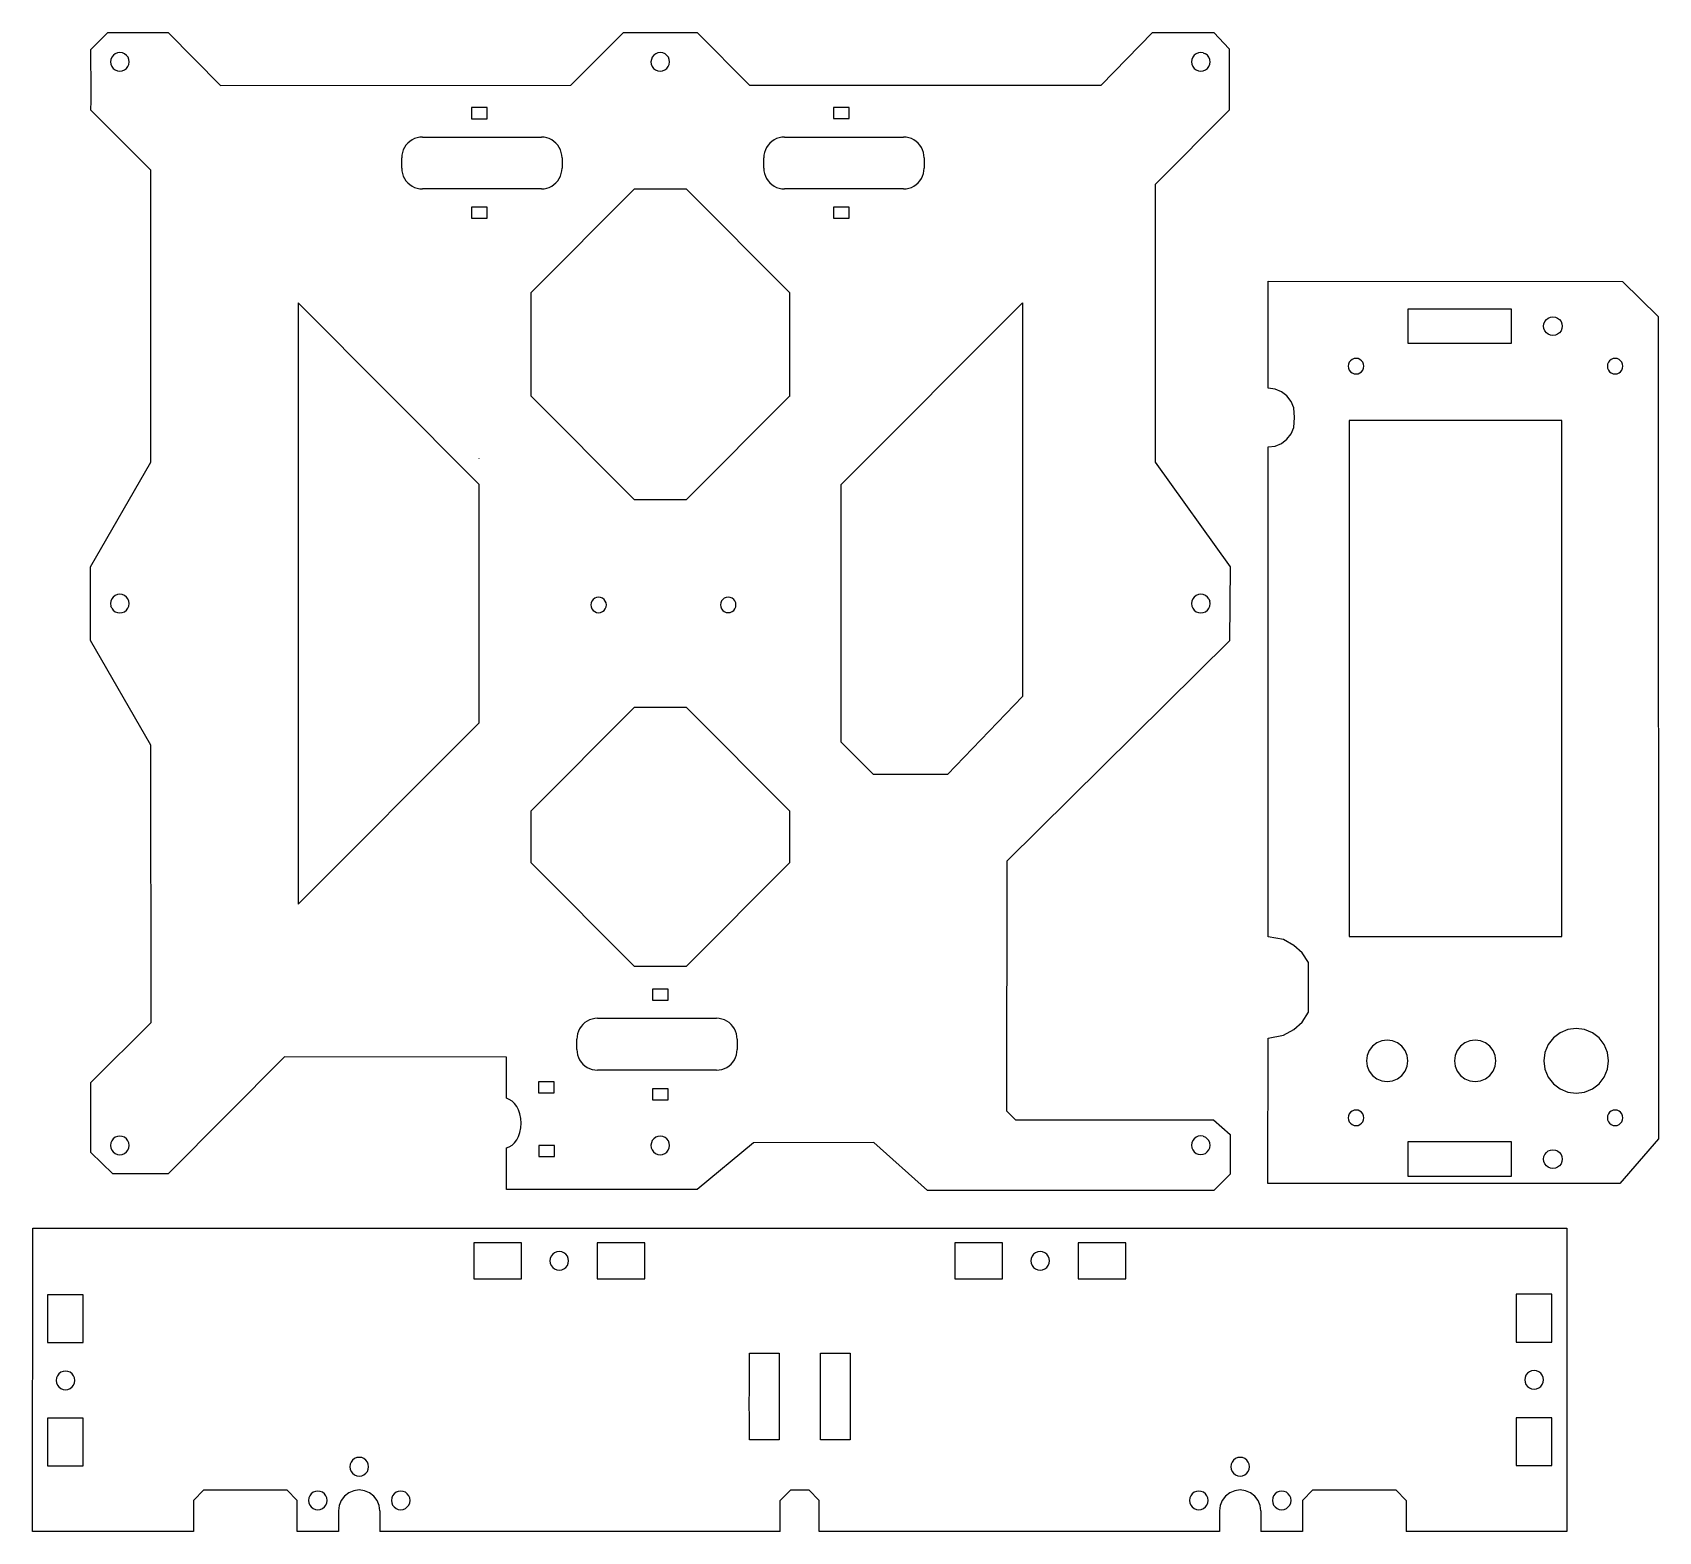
# Model space of a CAD drawing. Extents: x -256 to 58, y -214 to 75.
import ezdxf

# ---------------------------------------------------------------- set-up
doc = ezdxf.new("R2010")
doc.units = 0
doc.layers.add('Layer_1', color=7, linetype='CONTINUOUS')

msp = doc.modelspace()

# ---------------------------------------------------------------- linework, layer by layer
at = {"layer": 'Layer_1', "color": 4}
for points in [[(-229.449661, 75.383027), (-219.334961, 65.173441), (-151.739981, 65.217016), (-141.593048, 75.384128), (-127.378873, 75.384213), (-117.231968, 65.217101), (-49.412545, 65.230365), (-39.489453, 75.379076), (-27.685227, 75.379133), (-24.691216, 72.217058), (-24.691216, 60.394882), (-38.988963, 46.062876), (-39.0068, -7.50849), (-24.53896, -27.660878), (-24.610387, -41.974907), (-67.627836, -84.470433), (-67.636726, -132.63699), (-65.945266, -134.353776), (-27.741979, -134.353776), (-24.534247, -137.18819), (-24.534247, -144.82041), (-27.677336, -147.963491), (-82.897101, -147.963491), (-93.249341, -138.740158), (-116.499515, -138.806875), (-127.375715, -147.796669), (-164.172674, -147.770705), (-164.167622, -139.789376), (-163.604459, -139.575479), (-163.070055, -139.241244), (-162.586456, -138.786047), (-162.165112, -138.228235), (-161.817471, -137.552144), (-161.554981, -136.776174), (-161.389091, -135.91867), (-161.33125, -134.998033), (-161.389091, -134.077367), (-161.554981, -133.219863), (-161.817471, -132.443893), (-162.165112, -131.767802), (-162.586456, -131.209989), (-163.070055, -130.754793), (-163.604459, -130.420557), (-164.163725, -130.197461), (-164.141429, -122.270911), (-207.008815, -122.227731), (-229.453132, -144.781407), (-240.12847, -144.781435), (-244.374842, -140.652524), (-244.374842, -127.137043), (-232.700991, -115.588058), (-232.758011, -62.055921), (-244.403629, -41.903533), (-244.403629, -27.660991), (-232.758011, -7.508603), (-232.758011, 48.861561), (-244.375954, 60.382295)], [(-244.375954, 72.108205), (-241.098265, 75.385906), (-229.449661, 75.383084)]]:
    msp.add_lwpolyline(points, dxfattribs=at)
at = {"layer": 'Layer_1', "color": 7}
for points in [[(-240.481953, 70.212603), (-240.54836, 69.747416), (-240.492367, 69.280959), (-240.317757, 68.844785), (-240.036466, 68.468837), (-239.667629, 68.178656), (-239.236394, 67.993998), (-238.772167, 67.92745), (-238.306585, 67.983584), (-237.871313, 68.158562), (-237.496099, 68.440417), (-237.206482, 68.809959), (-237.022219, 69.242069), (-236.955784, 69.7072), (-237.011805, 70.173741), (-237.186416, 70.609887), (-237.467735, 70.985836), (-237.836543, 71.276045), (-238.267779, 71.460618), (-238.732006, 71.527223), (-239.197588, 71.471089), (-239.632831, 71.296139), (-240.008046, 71.014255), (-240.297691, 70.644714), (-240.481953, 70.212603)], [(-134.916844, 71.471089), (-135.352087, 71.296139), (-135.727302, 71.014255), (-136.016918, 70.644714), (-136.201237, 70.212603), (-136.267616, 69.747416), (-136.211623, 69.280931), (-136.037012, 68.844785), (-135.755693, 68.468837), (-135.386857, 68.178656), (-134.95565, 67.993998), (-134.491422, 67.92745), (-134.025812, 67.983584), (-133.590597, 68.158562), (-133.215383, 68.440417), (-132.925738, 68.809959), (-132.741447, 69.242069), (-132.67504, 69.7072), (-132.731061, 70.173741), (-132.905672, 70.609887), (-133.186963, 70.985836), (-133.555799, 71.276045), (-133.987007, 71.460618), (-134.451234, 71.527223), (-134.916844, 71.471089)], [(-31.725591, 70.627329), (-31.905056, 70.193158), (-31.96627, 69.72735), (-31.905056, 69.261514), (-31.725591, 68.827344), (-31.440123, 68.454556), (-31.068041, 68.168524), (-30.634802, 67.988692), (-30.169869, 67.927365), (-29.704936, 67.988692), (-29.271668, 68.168524), (-28.899615, 68.454556), (-28.614119, 68.827344), (-28.434654, 69.261514), (-28.373468, 69.72735), (-28.433751, 70.14662), (-28.433751, 70.193158)], [(-29.704936, 71.466009), (-30.169869, 71.527307), (-30.634802, 71.466009), (-31.068041, 71.286177), (-31.440123, 71.000116), (-31.725591, 70.627329)], [(-29.704936, 71.466009), (-29.271668, 71.286177)], [(-28.434654, 70.193158), (-28.614119, 70.627329), (-28.899615, 71.000116), (-29.271668, 71.286177)], [(-170.90979, 60.899044), (-170.90979, 58.7644)], [(-167.884292, 60.899044), (-170.90979, 60.899044)], [(-167.884292, 58.7644), (-167.884292, 60.899044)], [(-101.064814, 60.917191), (-101.064814, 58.782547)], [(-98.039315, 60.917191), (-101.064814, 60.917191)], [(-98.039315, 58.782547), (-98.039315, 60.917191)], [(-170.90979, 58.7644), (-167.884292, 58.7644)], [(-101.064814, 58.782547), (-98.039315, 58.782547)], [(-183.202159, 54.045503), (-183.546445, 53.652114), (-183.836567, 53.217096)], [(-182.80956, 54.39052), (-183.202159, 54.045503)], [(-182.375389, 54.681152), (-182.80956, 54.39052)], [(-181.90707, 54.912603), (-182.375389, 54.681152)], [(-181.412617, 55.080807), (-181.90707, 54.912603)], [(-180.90044, 55.182831), (-181.412591, 55.080807)], [(-180.379401, 55.217092), (-180.90044, 55.182831)], [(-180.379401, 55.217092), (-157.425365, 55.217092)], [(-156.904326, 55.182831), (-157.425365, 55.217092)], [(-156.392149, 55.080807), (-156.904326, 55.182831)], [(-155.897696, 54.912603), (-156.392149, 55.080807)], [(-155.429376, 54.681152), (-155.897696, 54.912603)], [(-154.602578, 54.045503), (-154.995177, 54.39052), (-155.429376, 54.681152)], [(-153.968199, 53.217096), (-154.258295, 53.652114), (-154.602578, 54.045503)], [(-110.512271, 55.217092), (-111.033338, 55.182831), (-111.545487, 55.080807), (-112.039968, 54.912603), (-112.508288, 54.681152), (-112.942458, 54.39052), (-113.335058, 54.045503), (-113.679369, 53.652114), (-113.969465, 53.217096), (-114.200407, 52.747845), (-114.368245, 52.252376), (-114.470155, 51.739211), (-114.504276, 51.217072)], [(-110.512271, 55.217092), (-87.558291, 55.217092)], [(-83.566258, 51.217072), (-83.600407, 51.739211), (-83.702261, 52.252376), (-83.870155, 52.747845), (-84.101069, 53.217096), (-84.391193, 53.652114), (-84.735476, 54.045503), (-85.128075, 54.39052), (-85.562246, 54.681152), (-86.030594, 54.912603), (-86.525075, 55.080807), (-87.037196, 55.182831), (-87.558291, 55.217092)], [(-184.337229, 51.739211), (-184.371406, 51.217072)], [(-184.371406, 49.217161), (-184.371406, 51.217072)], [(-184.235375, 52.252376), (-184.337229, 51.739211)], [(-183.836567, 53.217096), (-184.067509, 52.747845), (-184.235375, 52.252376)], [(-153.737228, 52.747845), (-153.968199, 53.217096)], [(-153.569391, 52.252376), (-153.737228, 52.747845)], [(-153.467508, 51.739211), (-153.569391, 52.252376)], [(-153.433359, 51.217072), (-153.467508, 51.739211)], [(-153.433359, 51.217072), (-153.433359, 49.217161)], [(-114.504276, 49.217161), (-114.504276, 51.217072)], [(-83.566258, 51.217072), (-83.566258, 49.217161)], [(-184.371406, 49.217161), (-184.337229, 48.694965)], [(-184.337229, 48.694965), (-184.235375, 48.181857)], [(-184.235375, 48.181857), (-184.067509, 47.686387)], [(-184.067509, 47.686387), (-183.836567, 47.217108)], [(-183.836567, 47.217108), (-183.546445, 46.782091)], [(-154.602578, 46.388701), (-154.258295, 46.782091), (-153.968199, 47.217108)], [(-153.968199, 47.217108), (-153.737228, 47.686387)], [(-153.737228, 47.686387), (-153.569391, 48.181857)], [(-153.569391, 48.181857), (-153.467508, 48.694965)], [(-153.467508, 48.694965), (-153.433359, 49.217161)], [(-114.504276, 49.217161), (-114.470155, 48.694965), (-114.368245, 48.181857), (-114.200407, 47.686387), (-113.969465, 47.217108), (-113.679369, 46.782091), (-113.335058, 46.388701), (-112.942458, 46.043741), (-112.508288, 45.753052), (-112.039968, 45.52163), (-111.545487, 45.353454), (-111.033338, 45.251374), (-110.512271, 45.217141)], [(-84.735476, 46.388701), (-84.391193, 46.782091), (-84.101069, 47.217108), (-83.870155, 47.686387), (-83.702261, 48.181857), (-83.600407, 48.694965), (-83.566258, 49.217161)], [(-183.546445, 46.782091), (-183.202159, 46.388701)], [(-183.202159, 46.388701), (-182.80956, 46.043741)], [(-182.80956, 46.043741), (-182.375389, 45.753052)], [(-182.375389, 45.753052), (-181.90707, 45.521602)], [(-181.90707, 45.521602), (-181.412617, 45.353454)], [(-181.412617, 45.353454), (-180.90044, 45.251374)], [(-180.90044, 45.251374), (-180.379401, 45.217141)], [(-157.425365, 45.217141), (-180.379401, 45.217141)], [(-157.425365, 45.217141), (-156.904326, 45.251374), (-156.392149, 45.353454), (-155.897696, 45.521602)], [(-155.897696, 45.521602), (-155.429376, 45.753052)], [(-155.429376, 45.753052), (-154.995177, 46.043741)], [(-154.995177, 46.043741), (-154.602578, 46.388701)], [(-87.558291, 45.217141), (-110.512271, 45.217141)], [(-87.558291, 45.217141), (-87.037196, 45.251374), (-86.525075, 45.353454)], [(-86.525075, 45.353454), (-86.030594, 45.521602)], [(-86.030594, 45.521602), (-85.562246, 45.753052)], [(-85.562246, 45.753052), (-85.128075, 46.043741)], [(-85.128075, 46.043741), (-84.735476, 46.388701)], [(-170.903934, 41.67861), (-170.903934, 39.543966)], [(-167.878435, 41.67861), (-170.903934, 41.67861)], [(-167.878435, 39.543966), (-167.878435, 41.67861)], [(-101.058957, 41.696757), (-101.058957, 39.562113)], [(-98.033459, 41.696757), (-101.058957, 41.696757)], [(-98.033459, 39.562113), (-98.033459, 41.696757)], [(-170.903934, 39.543966), (-167.878435, 39.543966)], [(-101.058957, 39.562113), (-98.033459, 39.562113)], [(29.779609, 22.04454), (9.779621, 22.04454), (9.779621, 15.444548), (29.779609, 15.444548), (29.779609, 22.04454)], [(35.979636, 18.744544), (36.040963, 19.210408)], [(36.040963, 19.210408), (36.220767, 19.64455)], [(36.220767, 19.64455), (36.506827, 20.017338)], [(36.506827, 20.017338), (36.879615, 20.303398)], [(36.879615, 20.303398), (37.313757, 20.483202)], [(37.313757, 20.483202), (37.779621, 20.544529)], [(37.779621, 20.544529), (38.245486, 20.483202)], [(38.245486, 20.483202), (38.679628, 20.303398)], [(38.679628, 20.303398), (39.052415, 20.017338)], [(39.052415, 20.017338), (39.338476, 19.64455)], [(39.338476, 19.64455), (39.51828, 19.210408)], [(39.51828, 19.210408), (39.579635, 18.744544)], [(36.040963, 18.27868), (35.979636, 18.744544)], [(36.220767, 17.844537), (36.040963, 18.27868)], [(36.506827, 17.47175), (36.220767, 17.844537)], [(36.879615, 17.185689), (36.506827, 17.47175)], [(37.313757, 17.005886), (36.879615, 17.185689)], [(37.779621, 16.94453), (37.313757, 17.005886)], [(38.245486, 17.005886), (37.779621, 16.94453)], [(38.679628, 17.185689), (38.245486, 17.005886)], [(39.052415, 17.47175), (38.679628, 17.185689)], [(39.338476, 17.844537), (39.052415, 17.47175)], [(39.51828, 18.27868), (39.338476, 17.844537)], [(39.579635, 18.744544), (39.51828, 18.27868)], [(-0.220387, 12.522729), (-0.608612, 12.471619), (-0.970393, 12.321787), (-1.281063, 12.083394), (-1.519428, 11.772752), (-1.669288, 11.410971), (-1.720398, 11.022746)], [(-1.720398, 11.022746), (-1.669288, 10.634521)], [(-1.669288, 10.634521), (-1.519428, 10.272741)], [(-1.519428, 10.272741), (-1.281063, 9.96207), (-0.970393, 9.723706)], [(-0.970393, 9.723706), (-0.608612, 9.573846)], [(-0.608612, 9.573846), (-0.220387, 9.522735), (0.167838, 9.573846), (0.529618, 9.723706)], [(0.84026, 12.083394), (0.529618, 12.321787), (0.167838, 12.471619), (-0.220387, 12.522729)], [(0.529618, 9.723706), (0.84026, 9.96207)], [(1.078653, 11.772752), (0.84026, 12.083394)], [(0.84026, 9.96207), (1.078653, 10.272741)], [(1.228485, 11.410971), (1.078653, 11.772752)], [(1.078653, 10.272741), (1.228485, 10.634521)], [(1.279596, 11.022746), (1.228485, 11.410971)], [(1.228485, 10.634521), (1.279596, 11.022746)], [(48.330725, 11.410971), (48.279614, 11.022746)], [(48.279614, 11.022746), (48.330725, 10.634521)], [(48.480585, 11.772752), (48.330725, 11.410971)], [(48.330725, 10.634521), (48.480585, 10.272741)], [(48.71895, 12.083394), (48.480585, 11.772752)], [(48.480585, 10.272741), (48.71895, 9.96207)], [(49.02962, 12.321787), (48.71895, 12.083394)], [(48.71895, 9.96207), (49.02962, 9.723706)], [(49.391401, 12.471619), (49.02962, 12.321787)], [(49.02962, 9.723706), (49.391401, 9.573846)], [(50.529631, 12.321787), (50.16785, 12.471619), (49.779626, 12.522729), (49.391401, 12.471619)], [(49.391401, 9.573846), (49.779626, 9.522735)], [(49.779626, 9.522735), (50.16785, 9.573846)], [(50.16785, 9.573846), (50.529631, 9.723706)], [(50.840273, 12.083394), (50.529631, 12.321787)], [(50.529631, 9.723706), (50.840273, 9.96207)], [(51.078666, 11.772752), (50.840273, 12.083394)], [(50.840273, 9.96207), (51.078666, 10.272741), (51.228498, 10.634521), (51.279608, 11.022746)], [(51.228498, 11.410971), (51.078666, 11.772752)], [(51.279608, 11.022746), (51.228498, 11.410971)], [(39.479615, 0.522756), (-1.520388, 0.522756)], [(-1.520388, 0.522756), (-1.520388, -98.977251), (39.479615, -98.977251)], [(39.479615, -98.977251), (39.479615, 0.522756)], [(-169.40138, -6.852775), (-169.40138, -6.782445)], [(-237.502562, -33.509426), (-237.874615, -33.223393), (-238.307855, -33.043533), (-238.772816, -32.982235), (-239.237749, -33.043533), (-239.671016, -33.223393), (-240.043041, -33.509426), (-240.296308, -33.848572), (-240.328537, -33.882213), (-240.508003, -34.316327), (-240.569217, -34.782191), (-240.508003, -35.248084)], [(-240.328537, -35.682198), (-240.043041, -36.055014), (-239.671016, -36.341046), (-239.237749, -36.52085), (-238.772816, -36.582177), (-238.307855, -36.52085), (-237.874615, -36.341046), (-237.502562, -36.055014), (-237.217094, -35.682198), (-237.037601, -35.248084), (-236.976387, -34.78222), (-237.037601, -34.316327), (-237.217094, -33.882213), (-237.502562, -33.509426)], [(-147.680708, -34.285113), (-147.830568, -34.646894), (-147.881679, -35.035119)], [(-147.442343, -33.974471), (-147.680708, -34.285113)], [(-147.131673, -33.736078), (-147.442343, -33.974471)], [(-146.769892, -33.586218), (-147.131673, -33.736078)], [(-146.381668, -33.535108), (-146.769892, -33.586218)], [(-145.993443, -33.586218), (-146.381668, -33.535108)], [(-145.631662, -33.736078), (-145.993443, -33.586218)], [(-145.32102, -33.974471), (-145.631662, -33.736078)], [(-144.932795, -34.646894), (-145.082627, -34.285113), (-145.32102, -33.974471)], [(-122.671699, -34.273655), (-122.821559, -34.635436), (-122.872669, -35.023661)], [(-122.433334, -33.963013), (-122.671699, -34.273655)], [(-122.122664, -33.72462), (-122.433334, -33.963013)], [(-121.760883, -33.57476), (-122.122664, -33.72462)], [(-121.372658, -33.52365), (-121.760883, -33.57476)], [(-120.984433, -33.57476), (-121.372658, -33.52365)], [(-120.622653, -33.72462), (-120.984433, -33.57476)], [(-120.312011, -33.963013), (-120.622653, -33.72462)], [(-119.923786, -34.635436), (-120.073618, -34.273655), (-120.312011, -33.963013)], [(-28.614119, -33.882213), (-28.899615, -33.509426), (-29.271668, -33.223365), (-29.704936, -33.043533), (-30.169869, -32.982206), (-30.634802, -33.043533), (-31.068041, -33.223365), (-31.440123, -33.509426), (-31.725591, -33.882213), (-31.905056, -34.316327), (-31.96627, -34.782191), (-31.905056, -35.248084), (-31.725591, -35.682198), (-31.440123, -36.054985), (-31.068041, -36.341018), (-30.634802, -36.52085)], [(-30.634802, -36.52085), (-30.169869, -36.582177), (-29.704936, -36.52085), (-29.271668, -36.341018), (-28.899615, -36.054985), (-28.646349, -35.715811), (-28.614119, -35.682198), (-28.434654, -35.248084), (-28.373468, -34.782191), (-28.434654, -34.316327)], [(-28.614119, -33.882213), (-28.434654, -34.316327)], [(-240.328537, -35.682198), (-240.508003, -35.248084)], [(-147.881679, -35.035119), (-147.830568, -35.423344)], [(-147.830568, -35.423344), (-147.680708, -35.785125)], [(-147.680708, -35.785125), (-147.442343, -36.095767), (-147.131673, -36.33416)], [(-147.131673, -36.33416), (-146.769892, -36.48402)], [(-146.769892, -36.48402), (-146.381668, -36.53513), (-145.993443, -36.48402), (-145.631662, -36.33416)], [(-145.631662, -36.33416), (-145.32102, -36.095767)], [(-145.32102, -36.095767), (-145.082627, -35.785125), (-144.932795, -35.423344)], [(-144.932795, -35.423344), (-144.881685, -35.035119), (-144.932795, -34.646894)], [(-122.872669, -35.023661), (-122.821559, -35.411886)], [(-122.821559, -35.411886), (-122.671699, -35.773666)], [(-122.671699, -35.773666), (-122.433334, -36.084308), (-122.122664, -36.322701)], [(-122.122664, -36.322701), (-121.760883, -36.472561)], [(-121.760883, -36.472561), (-121.372658, -36.523672), (-120.984433, -36.472561), (-120.622653, -36.322701)], [(-120.622653, -36.322701), (-120.312011, -36.084308)], [(-120.312011, -36.084308), (-120.073618, -35.773666), (-119.923786, -35.411886)], [(-119.923786, -35.411886), (-119.872675, -35.023661), (-119.923786, -34.635436)], [(-135.977949, -109.173401), (-135.977949, -111.308045)], [(-132.95245, -109.173401), (-135.977949, -109.173401)], [(-132.95245, -111.308045), (-132.95245, -109.173401)], [(-135.977949, -111.308045), (-132.95245, -111.308045)], [(-146.584193, -114.78158), (-147.10526, -114.815785), (-147.617409, -114.917865), (-148.111862, -115.086069), (-148.580181, -115.317463), (-149.01438, -115.608181), (-149.406951, -115.953169), (-149.751263, -116.346559), (-150.041359, -116.781548), (-150.272329, -117.250827), (-150.440167, -117.746268), (-150.542049, -118.259461), (-150.576226, -118.781544)], [(-146.584193, -114.78158), (-123.630186, -114.78158)], [(-120.463116, -116.34653), (-120.807399, -115.953141), (-121.199998, -115.608152), (-121.634169, -115.317463), (-122.102517, -115.086069), (-122.59697, -114.917865), (-123.109091, -114.815785), (-123.630186, -114.78158)], [(-150.576198, -120.781568), (-150.576198, -118.781544)], [(-120.172992, -116.781604), (-120.463116, -116.34653)], [(-119.942049, -117.250827), (-120.172992, -116.781604)], [(-119.638152, -118.781544), (-119.672329, -118.259461), (-119.774183, -117.746268), (-119.942049, -117.250827)], [(-119.638152, -118.781544), (-119.638152, -120.781568)], [(5.779629, -118.977239), (4.744353, -119.113524), (3.779633, -119.513151)], [(7.779625, -119.513151), (6.814905, -119.113524), (5.779629, -118.977239)], [(22.779623, -118.977239), (21.744347, -119.113524), (20.779627, -119.513151)], [(23.814899, -119.113524), (22.779623, -118.977239)], [(24.779619, -119.513151), (23.814899, -119.113524)], [(39.154636, -117.564576), (37.860196, -118.557829), (36.866971, -119.852241)], [(40.662013, -116.940216), (39.154636, -117.564576)], [(46.699029, -118.557829), (45.404617, -117.564576), (43.89724, -116.940216), (42.279626, -116.727251), (40.662013, -116.940216)], [(47.692282, -119.852241), (46.699029, -118.557829)], [(-150.576198, -120.781568), (-150.542049, -121.303623), (-150.440167, -121.816815), (-150.272329, -122.312285), (-150.041359, -122.781507), (-149.751263, -123.216581), (-149.406951, -123.609971), (-149.01438, -123.954931), (-148.580181, -124.245648), (-148.111862, -124.477042), (-147.617409, -124.64519), (-147.10526, -124.74727), (-146.584193, -124.781503)], [(-123.630186, -124.781503), (-123.109091, -124.74727), (-122.59697, -124.64519), (-122.102517, -124.477042), (-121.634169, -124.24562), (-121.199998, -123.954903), (-120.807399, -123.609943), (-120.463116, -123.216553), (-120.172992, -122.781507), (-119.942049, -122.312285), (-119.774183, -121.816787), (-119.672329, -121.303623), (-119.638152, -120.78154)], [(1.915894, -121.941956), (1.779609, -122.977231)], [(2.31552, -120.977235), (1.915894, -121.941956)], [(2.951198, -120.1488), (2.31552, -120.977235)], [(3.779633, -119.513151), (2.951198, -120.1488)], [(8.60806, -120.1488), (7.779625, -119.513151)], [(9.243737, -120.977235), (8.60806, -120.1488)], [(9.643336, -121.941956), (9.243737, -120.977235)], [(9.779621, -122.977231), (9.643336, -121.941956)], [(18.915916, -121.941956), (18.779631, -122.977231)], [(19.315515, -120.977235), (18.915916, -121.941956)], [(19.951192, -120.1488), (19.315515, -120.977235)], [(20.779627, -119.513151), (19.951192, -120.1488)], [(25.608054, -120.1488), (24.779619, -119.513151)], [(26.64333, -124.012507), (26.779615, -122.977231), (26.64333, -121.941956), (26.243732, -120.977235), (25.608054, -120.1488)], [(36.242583, -121.359618), (36.029618, -122.977231)], [(36.866971, -119.852241), (36.242583, -121.359618)], [(48.31667, -121.359618), (47.692282, -119.852241)], [(48.31667, -124.594873), (48.529635, -122.977231), (48.31667, -121.359618)], [(-123.630186, -124.781503), (-146.584193, -124.781503)], [(1.779609, -122.977231), (1.915894, -124.012507)], [(1.915894, -124.012507), (2.31552, -124.977227), (2.951198, -125.805662)], [(8.60806, -125.805662), (9.243737, -124.977227)], [(9.243737, -124.977227), (9.643336, -124.012507)], [(9.643336, -124.012507), (9.779621, -122.977231)], [(18.779631, -122.977231), (18.915916, -124.012507)], [(18.915916, -124.012507), (19.315515, -124.977227), (19.951192, -125.805662)], [(25.608054, -125.805662), (26.243732, -124.977227)], [(26.243732, -124.977227), (26.64333, -124.012507)], [(36.029618, -122.977231), (36.242583, -124.594873)], [(36.242583, -124.594873), (36.866971, -126.10225)], [(47.692282, -126.10225), (48.31667, -124.594873)], [(-154.972625, -127.025678), (-157.998123, -127.025678), (-157.998123, -129.160322), (-154.972625, -129.160322), (-154.972625, -127.025678)], [(-135.972093, -128.393835), (-135.972093, -130.528479)], [(-132.946594, -128.393835), (-135.972093, -128.393835)], [(-132.946594, -130.528479), (-132.946594, -128.393835)], [(2.951198, -125.805662), (3.779633, -126.44134)], [(3.779633, -126.44134), (4.744353, -126.840938)], [(4.744353, -126.840938), (5.779629, -126.977252)], [(5.779629, -126.977252), (6.814905, -126.840938)], [(6.814905, -126.840938), (7.779625, -126.44134)], [(7.779625, -126.44134), (8.60806, -125.805662)], [(19.951192, -125.805662), (20.779627, -126.44134)], [(20.779627, -126.44134), (21.744347, -126.840938), (22.779623, -126.977252)], [(22.779623, -126.977252), (23.814899, -126.840938)], [(23.814899, -126.840938), (24.779619, -126.44134)], [(24.779619, -126.44134), (25.608054, -125.805662)], [(36.866971, -126.10225), (37.860196, -127.396662), (39.154636, -128.389887), (40.662013, -129.014275), (42.279626, -129.22724)], [(43.89724, -129.014275), (45.404617, -128.389887)], [(45.404617, -128.389887), (46.699029, -127.396662)], [(46.699029, -127.396662), (47.692282, -126.10225)], [(-135.972093, -130.528479), (-132.946594, -130.528479)], [(42.279626, -129.22724), (43.89724, -129.014275)], [(-1.519428, -133.227232), (-1.669288, -133.589013), (-1.720398, -133.977238)], [(-1.720398, -133.977238), (-1.669288, -134.365462)], [(-1.669288, -134.365462), (-1.519428, -134.727243)], [(-1.281063, -132.91659), (-1.519428, -133.227232)], [(-1.519428, -134.727243), (-1.281063, -135.037885), (-0.970393, -135.276278)], [(-0.970393, -132.678197), (-1.281063, -132.91659)], [(-0.608612, -132.528337), (-0.970393, -132.678197)], [(-0.220387, -132.477226), (-0.608612, -132.528337)], [(0.167838, -132.528337), (-0.220387, -132.477226)], [(0.529618, -132.678197), (0.167838, -132.528337)], [(0.84026, -132.91659), (0.529618, -132.678197)], [(1.228485, -133.589013), (1.078653, -133.227232), (0.84026, -132.91659)], [(0.84026, -135.037885), (1.078653, -134.727243), (1.228485, -134.365462)], [(1.228485, -134.365462), (1.279596, -133.977238), (1.228485, -133.589013)], [(48.330725, -133.589013), (48.279614, -133.977238)], [(48.279614, -133.977238), (48.330725, -134.365462)], [(48.480585, -133.227232), (48.330725, -133.589013)], [(48.330725, -134.365462), (48.480585, -134.727243), (48.71895, -135.037885)], [(48.71895, -132.91659), (48.480585, -133.227232)], [(49.391401, -132.528337), (49.02962, -132.678197), (48.71895, -132.91659)], [(49.779626, -132.477226), (49.391401, -132.528337)], [(50.16785, -132.528337), (49.779626, -132.477226)], [(50.529631, -132.678197), (50.16785, -132.528337)], [(50.840273, -132.91659), (50.529631, -132.678197)], [(51.078666, -133.227232), (50.840273, -132.91659)], [(50.840273, -135.037885), (51.078666, -134.727243)], [(51.228498, -134.365462), (51.279608, -133.977238), (51.228498, -133.589013), (51.078666, -133.227232)], [(51.078666, -134.727243), (51.228498, -134.365462)], [(-237.037601, -139.757654), (-236.976387, -139.291761), (-237.037601, -138.825897), (-237.217094, -138.391783), (-237.502562, -138.019024), (-237.874615, -137.732935), (-238.307855, -137.553103), (-238.772816, -137.491776), (-239.237749, -137.553103), (-239.671016, -137.732935), (-240.043041, -138.019024), (-240.328537, -138.391783), (-240.508003, -138.825897), (-240.569217, -139.291761), (-240.508003, -139.757654), (-240.328537, -140.19174), (-240.043041, -140.564555), (-239.671016, -140.850588), (-239.237749, -141.030448), (-238.772816, -141.091747), (-238.307855, -141.030448), (-237.874615, -140.850588), (-237.502562, -140.564555), (-237.217094, -140.19174), (-237.037601, -139.757654)], [(-133.555799, -137.743095), (-133.987007, -137.558437), (-134.451234, -137.491889), (-134.916844, -137.548023), (-135.352087, -137.722973), (-135.727302, -138.004828), (-136.016918, -138.374398), (-136.201237, -138.80648), (-136.267616, -139.271639), (-136.211623, -139.738152), (-136.037012, -140.17427), (-135.755693, -140.550219), (-135.386857, -140.840428), (-134.95565, -141.025086), (-134.491422, -141.091634), (-134.025812, -141.035528), (-133.590597, -140.860578), (-133.215383, -140.578695), (-132.925738, -140.209125), (-132.741447, -139.777071), (-132.67504, -139.311884), (-132.731061, -138.845371), (-132.905672, -138.409253), (-133.186963, -138.033304), (-133.555799, -137.743095)], [(-29.720884, -137.536142), (-30.185817, -137.474843), (-30.65075, -137.536142), (-31.083989, -137.715974), (-31.456071, -138.002034), (-31.741539, -138.374821)], [(-29.720884, -137.536142), (-29.287617, -137.715974)], [(-28.450605, -138.808992), (-28.63007, -138.374821), (-28.915566, -138.002034), (-29.287617, -137.715974)], [(-0.970393, -135.276278), (-0.608612, -135.426138)], [(-0.608612, -135.426138), (-0.220387, -135.477249), (0.167838, -135.426138), (0.529618, -135.276278)], [(0.529618, -135.276278), (0.84026, -135.037885)], [(48.71895, -135.037885), (49.02962, -135.276278)], [(49.02962, -135.276278), (49.391401, -135.426138)], [(49.391401, -135.426138), (49.779626, -135.477249)], [(49.779626, -135.477249), (50.16785, -135.426138)], [(50.16785, -135.426138), (50.529631, -135.276278)], [(50.529631, -135.276278), (50.840273, -135.037885)], [(-154.860935, -139.29639), (-157.886434, -139.29639), (-157.886434, -141.431034), (-154.860935, -141.431034), (-154.860935, -139.29639)], [(-31.741539, -138.374821), (-31.921004, -138.808992), (-31.982218, -139.2748), (-31.921004, -139.740636), (-31.741539, -140.174807), (-31.456071, -140.547594), (-31.083989, -140.833626), (-30.65075, -141.013458), (-30.185817, -141.074785), (-29.720884, -141.013458), (-29.287617, -140.833626), (-28.915566, -140.547594), (-28.63007, -140.174807), (-28.450605, -139.740636), (-28.389419, -139.2748), (-28.449702, -138.855531), (-28.449702, -138.808992)], [(9.779621, -145.232514), (29.779609, -145.232514), (29.779609, -138.632493), (9.779621, -138.632493), (9.779621, -145.232514)], [(36.040963, -141.466625), (36.220767, -141.032511)], [(36.220767, -141.032511), (36.506827, -140.659724)], [(36.506827, -140.659724), (36.879615, -140.373663)], [(36.879615, -140.373663), (37.313757, -140.193831)], [(37.313757, -140.193831), (37.779621, -140.132504)], [(37.779621, -140.132504), (38.245486, -140.193831)], [(38.245486, -140.193831), (38.679628, -140.373663)], [(38.679628, -140.373663), (39.052415, -140.659724)], [(39.052415, -140.659724), (39.338476, -141.032511)], [(39.338476, -141.032511), (39.51828, -141.466625)], [(35.979636, -141.932489), (36.040963, -141.466625)], [(36.040963, -142.398382), (35.979636, -141.932489)], [(36.220767, -142.832496), (36.040963, -142.398382)], [(36.506827, -143.205283), (36.220767, -142.832496)], [(36.879615, -143.491344), (36.506827, -143.205283)], [(37.313757, -143.671176), (36.879615, -143.491344)], [(37.779621, -143.732503), (37.313757, -143.671176)], [(38.245486, -143.671176), (37.779621, -143.732503)], [(38.679628, -143.491344), (38.245486, -143.671176)], [(39.052415, -143.205283), (38.679628, -143.491344)], [(39.338476, -142.832496), (39.052415, -143.205283)], [(39.51828, -142.398382), (39.338476, -142.832496)], [(39.51828, -141.466625), (39.579635, -141.932489)], [(39.579635, -141.932489), (39.51828, -142.398382)], [(-224.561598, -207.771293), (-224.561598, -213.771281), (-255.611715, -213.771535), (-255.561592, -155.271299), (40.438183, -155.271299)], [(-170.461545, -158.12132), (-170.461545, -165.021315)], [(-161.261552, -165.021315), (-161.261552, -158.12132), (-170.461545, -158.12132)], [(-154.862417, -160.010968), (-155.235571, -160.29731)], [(-154.42788, -159.830966), (-154.862417, -160.010968)], [(-153.961564, -159.769583), (-154.42788, -159.830966)], [(-153.495248, -159.830966), (-153.961564, -159.769611)], [(-153.060682, -160.010968), (-153.495248, -159.830966)], [(-152.687556, -160.29731), (-153.060682, -160.010968)], [(-146.661576, -158.12132), (-146.661576, -165.021315)], [(-137.461554, -158.12132), (-146.661576, -158.12132)], [(-146.661576, -165.021315), (-137.461554, -165.021315), (-137.461498, -158.12132)], [(-77.661601, -158.12132), (-77.661601, -165.021315)], [(-68.461608, -158.12132), (-77.661601, -158.12132)], [(-68.461608, -165.021315), (-68.461608, -158.12132)], [(-62.062445, -160.010968), (-62.435599, -160.29731)], [(-61.627907, -159.830966), (-62.062445, -160.010968)], [(-61.161591, -159.769583), (-61.627907, -159.830966)], [(-60.695276, -159.830966), (-61.161591, -159.769611)], [(-60.260738, -160.010968), (-60.695276, -159.830966)], [(-59.887584, -160.29731), (-60.260738, -160.010968)], [(-44.66161, -158.12132), (-53.861603, -158.12132)], [(-53.861603, -158.12132), (-53.861603, -165.021315)], [(-44.661554, -165.021315), (-44.661554, -158.12132)], [(-155.701887, -161.105002), (-155.76327, -161.571318)], [(-155.76327, -161.571318), (-155.701887, -162.037634)], [(-155.521886, -160.670436), (-155.701887, -161.105002)], [(-155.701887, -162.037662), (-155.521886, -162.472171)], [(-155.235571, -160.29731), (-155.521886, -160.670436)], [(-155.521886, -162.472171), (-155.235571, -162.845325)], [(-155.235571, -162.845325), (-154.862417, -163.13164)], [(-154.862417, -163.13164), (-154.42788, -163.311641)], [(-153.495248, -163.311641), (-153.060682, -163.13164)], [(-153.060682, -163.13164), (-152.687556, -162.845325)], [(-152.401214, -160.670436), (-152.687556, -160.29731)], [(-152.687556, -162.845325), (-152.401214, -162.472171)], [(-152.221212, -161.105002), (-152.401214, -160.670436)], [(-152.401214, -162.472171), (-152.221212, -162.037634)], [(-152.159829, -161.571318), (-152.221212, -161.105002)], [(-152.221212, -162.037662), (-152.159829, -161.571318)], [(-62.901915, -161.105002), (-62.963326, -161.571318)], [(-62.963326, -161.571318), (-62.901915, -162.037634), (-62.721942, -162.472171)], [(-62.721942, -160.670436), (-62.901915, -161.105002)], [(-62.435599, -160.29731), (-62.721942, -160.670436)], [(-62.721942, -162.472171), (-62.435599, -162.845325)], [(-62.435599, -162.845325), (-62.062445, -163.13164)], [(-62.062445, -163.13164), (-61.627907, -163.311641)], [(-60.695276, -163.311641), (-60.260738, -163.13164)], [(-60.260738, -163.13164), (-59.887584, -162.845325)], [(-59.601269, -160.670436), (-59.887584, -160.29731)], [(-59.887584, -162.845325), (-59.601269, -162.472171)], [(-59.421268, -161.105002), (-59.601269, -160.670436)], [(-59.601269, -162.472171), (-59.421268, -162.037634)], [(-59.359856, -161.571318), (-59.421268, -161.105002)], [(-59.421268, -162.037662), (-59.359856, -161.571318)], [(-170.461545, -165.021315), (-161.261552, -165.021315)], [(-154.42788, -163.311641), (-153.961564, -163.373024)], [(-153.961564, -163.373024), (-153.495248, -163.311641)], [(-77.661601, -165.021315), (-68.461608, -165.021315)], [(-61.627907, -163.311641), (-61.161591, -163.373024)], [(-61.161591, -163.373024), (-60.695276, -163.311641)], [(-53.861603, -165.021315), (-44.66161, -165.021315)], [(-245.811576, -168.1213), (-252.711599, -168.1213)], [(-252.711599, -168.1213), (-252.711599, -177.321293)], [(-245.811576, -177.321293), (-245.811576, -168.1213)], [(37.58819, -168.021309), (30.688336, -168.021309)], [(30.688336, -168.021309), (30.688336, -177.221302)], [(37.58819, -177.221302), (37.58819, -168.021309)], [(-252.711599, -177.321293), (-245.811576, -177.321293)], [(30.688336, -177.221302), (37.58819, -177.221302)], [(-117.288451, -196.078206), (-117.288451, -193.988265), (-117.288451, -191.89618), (-117.291838, -189.189218), (-117.289016, -186.233956), (-117.285629, -183.527247), (-117.285629, -181.43519), (-117.289016, -179.344544), (-111.562614, -179.344686), (-111.562614, -181.435529), (-111.562614, -183.527614), (-111.559227, -186.234294), (-111.556405, -189.18648), (-111.559792, -191.893386), (-111.559792, -193.985471), (-111.559792, -196.076766), (-117.288451, -196.078206)], [(-103.572084, -196.10465), (-103.569262, -187.738172), (-103.572084, -179.370989), (-97.845682, -179.37113), (-97.845682, -181.461973), (-97.845682, -183.554058), (-97.842296, -186.260739), (-97.839474, -189.212924), (-97.84286, -191.91983), (-97.84286, -194.011916), (-97.84286, -196.10321), (-103.572084, -196.10465)], [(-251.001925, -184.154994), (-251.063308, -184.62131)], [(-251.063308, -184.62131), (-251.001925, -185.087626)], [(-250.821924, -183.720428), (-251.001925, -184.154994)], [(-251.001925, -185.087626), (-250.821924, -185.522163)], [(-250.535609, -183.347302), (-250.821924, -183.720428)], [(-250.162455, -183.06096), (-250.535609, -183.347302)], [(-249.727918, -182.880958), (-250.162455, -183.06096)], [(-249.261574, -182.819575), (-249.727918, -182.880958)], [(-248.795258, -182.880958), (-249.261574, -182.819575)], [(-248.36072, -183.06096), (-248.795258, -182.880958)], [(-247.987566, -183.347302), (-248.36072, -183.06096)], [(-247.701252, -183.720428), (-247.987566, -183.347302)], [(-247.52125, -184.154994), (-247.701252, -183.720428)], [(-247.701252, -185.522163), (-247.52125, -185.087626)], [(-247.459867, -184.62131), (-247.52125, -184.154994)], [(-247.52125, -185.087626), (-247.459867, -184.62131)], [(32.397869, -184.054974), (32.336486, -184.52129)], [(32.336486, -184.52129), (32.397869, -184.987634)], [(32.577871, -183.620437), (32.397869, -184.054974)], [(32.397926, -184.987634), (32.577927, -185.4222)], [(32.864157, -183.247283), (32.577871, -183.620437)], [(33.237311, -182.960968), (32.864157, -183.247283)], [(33.671849, -182.780995), (33.237311, -182.960968)], [(34.138221, -182.719584), (33.671905, -182.780967)], [(34.604508, -182.780995), (34.138164, -182.719584)], [(35.4122, -183.247283), (35.039046, -182.960968), (34.604508, -182.780995)], [(35.698515, -183.620437), (35.4122, -183.247283)], [(35.878516, -184.054974), (35.698515, -183.620437)], [(35.698515, -185.422172), (35.878516, -184.987634)], [(35.878516, -184.987634), (35.939899, -184.52129)], [(35.939956, -184.52129), (35.878572, -184.054974)], [(-250.821924, -185.522163), (-250.535609, -185.895317)], [(-250.535609, -185.895317), (-250.162455, -186.181632)], [(-250.162455, -186.181632), (-249.727918, -186.361633)], [(-249.727918, -186.361633), (-249.261574, -186.423016)], [(-249.261574, -186.423045), (-248.795258, -186.361633)], [(-248.795258, -186.361633), (-248.36072, -186.181632)], [(-248.36072, -186.181632), (-247.987566, -185.895317)], [(-247.987566, -185.895317), (-247.701252, -185.522163)], [(32.577871, -185.422172), (32.864157, -185.795326)], [(32.864157, -185.795326), (33.237311, -186.08164)], [(33.237311, -186.08164), (33.671849, -186.261642)], [(33.671905, -186.261642), (34.138221, -186.323025)], [(34.138164, -186.323025), (34.604508, -186.261642)], [(34.604565, -186.261642), (35.039102, -186.08164)], [(35.039046, -186.08164), (35.4122, -185.795326)], [(35.4122, -185.795326), (35.698515, -185.4222)], [(-252.711599, -201.121291), (-245.811576, -201.121291), (-245.811576, -191.921298)], [(-252.711599, -191.921298), (-252.711599, -201.121291)], [(-245.811576, -191.921298), (-252.711599, -191.921298)], [(37.58819, -191.821307), (30.688336, -191.821307), (30.688336, -201.0213)], [(37.58819, -201.0213), (37.58819, -191.821307)], [(-194.120431, -200.371285), (-194.300235, -200.805428)], [(-193.834371, -199.998498), (-194.120431, -200.371285)], [(-193.461584, -199.712466), (-193.834371, -199.998498)], [(-193.027441, -199.532634), (-193.461584, -199.712466)], [(-192.561577, -199.471307), (-193.027441, -199.532634)], [(-192.095713, -199.532634), (-192.561577, -199.471307)], [(-191.66157, -199.712466), (-192.095713, -199.532634)], [(-191.288783, -199.998498), (-191.66157, -199.712466)], [(-191.002722, -200.371285), (-191.288783, -199.998498)], [(-190.822919, -200.805428), (-191.002722, -200.371285)], [(-24.120461, -200.371285), (-24.300265, -200.805428)], [(-23.8344, -199.998498), (-24.120461, -200.371285)], [(-23.461613, -199.712466), (-23.8344, -199.998498)], [(-23.027471, -199.532634), (-23.461613, -199.712466)], [(-22.561606, -199.471307), (-23.027471, -199.532634)], [(-22.095742, -199.532634), (-22.561606, -199.471307)], [(-21.6616, -199.712466), (-22.095742, -199.532634)], [(-21.288812, -199.998498), (-21.6616, -199.712466)], [(-21.002752, -200.371285), (-21.288812, -199.998498)], [(-20.822948, -200.805428), (-21.002752, -200.371285)], [(-194.300235, -200.805428), (-194.36159, -201.271292), (-194.300235, -201.737184)], [(-194.300235, -201.737184), (-194.120431, -202.171299)], [(-194.120431, -202.171299), (-193.834371, -202.544086)], [(-193.834371, -202.544086), (-193.461584, -202.830146)], [(-193.461584, -202.830146), (-193.027441, -203.00995)], [(-193.027441, -203.00995), (-192.561577, -203.071305)], [(-192.561577, -203.071305), (-192.095713, -203.00995)], [(-192.095713, -203.00995), (-191.66157, -202.830146)], [(-191.66157, -202.830146), (-191.288783, -202.544086)], [(-191.288783, -202.544086), (-191.002722, -202.171299)], [(-191.002722, -202.171299), (-190.822919, -201.737184)], [(-190.761592, -201.271292), (-190.822919, -200.805428)], [(-190.822919, -201.737184), (-190.761592, -201.271292)], [(-24.300265, -200.805428), (-24.361592, -201.271292)], [(-24.361592, -201.271292), (-24.300265, -201.737184)], [(-24.300265, -201.737184), (-24.120461, -202.171299)], [(-24.120461, -202.171299), (-23.8344, -202.544086)], [(-23.8344, -202.544086), (-23.461613, -202.830146)], [(-23.461613, -202.830146), (-23.027471, -203.00995)], [(-23.027471, -203.00995), (-22.561606, -203.071305)], [(-22.561606, -203.071305), (-22.095742, -203.00995)], [(-22.095742, -203.00995), (-21.6616, -202.830146)], [(-21.6616, -202.830146), (-21.288812, -202.544086)], [(-21.288812, -202.544086), (-21.002752, -202.171299)], [(-21.002752, -202.171299), (-20.822948, -201.737184)], [(-20.761593, -201.271292), (-20.822948, -200.805428)], [(-20.822948, -201.737184), (-20.761593, -201.271292)], [(30.688336, -201.0213), (37.58819, -201.0213)], [(-202.119315, -206.871286), (-202.299118, -207.305429)], [(-201.833254, -206.498499), (-202.119315, -206.871286)], [(-201.460467, -206.212439), (-201.833254, -206.498499)], [(-201.026324, -206.032635), (-201.460467, -206.212439)], [(-200.56046, -205.971308), (-201.026324, -206.032635)], [(-200.094596, -206.032635), (-200.56046, -205.971308)], [(-199.660454, -206.212439), (-200.094596, -206.032635)], [(-199.287666, -206.498499), (-199.660454, -206.212439)], [(-199.001606, -206.871286), (-199.287666, -206.498499)], [(-198.821802, -207.305429), (-199.001606, -206.871286)], [(-186.120363, -206.871286), (-186.300195, -207.305429)], [(-185.834359, -206.498499), (-186.120419, -206.871286)], [(-185.461571, -206.212439), (-185.834359, -206.498499)], [(-185.027457, -206.032635), (-185.461571, -206.212439)], [(-184.561536, -205.971308), (-185.027401, -206.032635)], [(-184.095644, -206.032635), (-184.561536, -205.971308)], [(-183.661586, -206.212439), (-184.0957, -206.032635)], [(-183.288799, -206.498499), (-183.661586, -206.212439)], [(-183.002738, -206.871286), (-183.288799, -206.498499)], [(-182.822906, -207.305429), (-183.002738, -206.871286)], [(-32.119344, -206.871286), (-32.299148, -207.305429)], [(-31.833284, -206.498499), (-32.119344, -206.871286)], [(-31.026354, -206.032635), (-31.460496, -206.212439), (-31.833284, -206.498499)], [(-30.56049, -205.971308), (-31.026354, -206.032635)], [(-30.094597, -206.032635), (-30.56049, -205.971308)], [(-29.660483, -206.212439), (-30.094597, -206.032635)], [(-29.287696, -206.498499), (-29.660483, -206.212439)], [(-29.001635, -206.871286), (-29.287696, -206.498499)], [(-28.760476, -207.771293), (-28.821832, -207.305429), (-29.001635, -206.871286)], [(-16.120449, -206.871286), (-16.300281, -207.305429)], [(-15.834388, -206.498499), (-16.120449, -206.871286)], [(-15.461601, -206.212439), (-15.834388, -206.498499)], [(-15.027487, -206.032635), (-15.461601, -206.212439)], [(-14.561594, -205.971308), (-15.027487, -206.032635)], [(-14.09573, -206.032635), (-14.561594, -205.971308)], [(-13.661616, -206.212439), (-14.09573, -206.032635)], [(-13.288828, -206.498499), (-13.661616, -206.212439)], [(-13.002768, -206.871286), (-13.288828, -206.498499)], [(-12.822936, -207.305429), (-13.002768, -206.871286)], [(-202.299118, -207.305429), (-202.360445, -207.771293)], [(-202.360445, -207.771293), (-202.299118, -208.237157)], [(-202.299118, -208.237157), (-202.119315, -208.6713)], [(-202.119315, -208.6713), (-201.833254, -209.044087)], [(-201.833254, -209.044087), (-201.460467, -209.330148)], [(-201.460467, -209.330148), (-201.026324, -209.509951)], [(-201.026324, -209.509951), (-200.56046, -209.571306)], [(-200.56046, -209.571306), (-200.094596, -209.509951)], [(-200.094596, -209.509951), (-199.660454, -209.330148)], [(-199.660454, -209.330148), (-199.287666, -209.044087)], [(-199.287666, -209.044087), (-199.001606, -208.6713)], [(-199.001606, -208.6713), (-198.821802, -208.237157)], [(-198.760447, -207.771293), (-198.821802, -207.305429)], [(-198.821802, -208.237157), (-198.760447, -207.771293)], [(-186.300251, -207.305429), (-186.361578, -207.771293)], [(-186.361578, -207.771293), (-186.300251, -208.237157)], [(-186.300195, -208.237157), (-186.120363, -208.6713)], [(-186.120419, -208.6713), (-185.834359, -209.044087)], [(-185.834302, -209.044087), (-185.461515, -209.330148)], [(-185.461515, -209.330148), (-185.027401, -209.509951)], [(-185.027457, -209.509951), (-184.561593, -209.571306)], [(-184.561536, -209.571306), (-184.095644, -209.509951)], [(-184.0957, -209.509951), (-183.661586, -209.330148)], [(-183.661586, -209.330148), (-183.288799, -209.044087)], [(-183.288799, -209.044087), (-183.002738, -208.6713)], [(-183.002738, -208.6713), (-182.822906, -208.237157)], [(-182.822906, -208.237157), (-182.76158, -207.771293), (-182.822906, -207.305429)], [(-32.299148, -207.305429), (-32.360475, -207.771293)], [(-32.360475, -207.771293), (-32.299148, -208.237157)], [(-32.299148, -208.237157), (-32.119344, -208.6713)], [(-32.119344, -208.6713), (-31.833284, -209.044087)], [(-31.833284, -209.044087), (-31.460496, -209.330148)], [(-31.460496, -209.330148), (-31.026354, -209.509951)], [(-31.026354, -209.509951), (-30.56049, -209.571306)], [(-30.56049, -209.571306), (-30.094597, -209.509951)], [(-30.094597, -209.509951), (-29.660483, -209.330148)], [(-29.660483, -209.330148), (-29.287696, -209.044087)], [(-29.287696, -209.044087), (-29.001635, -208.6713)], [(-29.001635, -208.6713), (-28.821832, -208.237157)], [(-28.821832, -208.237157), (-28.760476, -207.771293)], [(-16.300281, -207.305429), (-16.361608, -207.771293)], [(-16.361608, -207.771293), (-16.300281, -208.237157)], [(-16.300281, -208.237157), (-16.120449, -208.6713)], [(-16.120449, -208.6713), (-15.834388, -209.044087)], [(-15.834388, -209.044087), (-15.461601, -209.330148)], [(-15.461601, -209.330148), (-15.027487, -209.509951)], [(-15.027487, -209.509951), (-14.561594, -209.571306)], [(-14.561594, -209.571306), (-14.09573, -209.509951)], [(-14.09573, -209.509951), (-13.661616, -209.330148)], [(-13.661616, -209.330148), (-13.288828, -209.044087)], [(-13.288828, -209.044087), (-13.002768, -208.6713)], [(-13.002768, -208.6713), (-12.822936, -208.237157)], [(-12.761609, -207.771293), (-12.822936, -207.305429)], [(-12.822936, -208.237157), (-12.761609, -207.771293)]]:
    msp.add_lwpolyline(points, dxfattribs=at)
at = {"layer": 'Layer_1', "color": 6}
for points in [[(-159.421353, 25.21735), (-139.461356, 45.217141)], [(-139.461356, 45.217141), (-129.48133, 45.217141)], [(-129.48133, 45.217141), (-109.521304, 25.21735)], [(-159.421353, 5.217446), (-159.421353, 25.21735)], [(-109.521304, 25.21735), (-109.521304, 5.217446)], [(-204.331403, 23.217354), (-204.331403, -92.781737), (-169.40138, -57.782004), (-169.40138, -11.782379), (-204.331403, 23.217354)], [(-64.611253, 23.217354), (-64.611253, -52.701129), (-79.048621, -67.750375), (-93.335889, -67.747553), (-99.541305, -61.537169), (-99.541305, -11.781899)], [(-64.611253, 23.217354), (-99.541305, -11.782379)], [(-139.461356, -14.782344), (-159.421353, 5.217446)], [(-109.521304, 5.217446), (-129.48133, -14.782344)], [(-129.48133, -14.782344), (-139.461356, -14.782344)], [(-159.421353, -74.781886), (-139.461356, -54.782039)], [(-139.461356, -54.782039), (-129.48133, -54.782039)], [(-129.48133, -54.782039), (-109.521304, -74.781886)], [(-159.421353, -84.781809), (-159.421353, -74.781886)], [(-109.521304, -74.781886), (-109.521304, -84.781809)], [(-139.461356, -104.781656), (-159.421353, -84.781809)], [(-109.521304, -84.781809), (-129.48133, -104.781656)], [(-149.371137, -94.852091), (-149.441326, -94.852091)], [(-119.501303, -94.852091), (-119.571548, -94.852091)], [(-129.48133, -104.781656), (-139.461356, -104.781656)]]:
    msp.add_lwpolyline(points, dxfattribs=at)
at = {"layer": 'Layer_1', "color": 5}
for points in [[(58.14283, -138.017692), (50.672294, -146.617124), (-17.217305, -146.619946), (-17.194445, -118.592937), (-14.229447, -118.027364), (-12.251888, -116.922154), (-10.632242, -115.501221), (-9.382591, -113.622806), (-9.382591, -104.005068), (-10.632242, -102.126654), (-12.251888, -100.705749), (-14.229447, -99.600511), (-17.194643, -99.034824), (-17.194671, -83.229703), (-17.194671, -67.424609), (-17.194699, -51.619487), (-17.194728, -35.814394), (-17.194756, -20.009278), (-17.182902, -4.566066), (-15.851096, -4.39224), (-14.62103, -3.881694), (-13.564757, -3.069586), (-12.754158, -2.011157), (-12.244663, -0.778605), (-12.070927, 1.108494), (-12.244663, 2.995593), (-12.754158, 4.228145), (-13.564757, 5.286571), (-14.62103, 6.09868), (-15.851096, 6.609225), (-17.182902, 6.784437), (-17.194756, 27.406045), (51.22037, 27.377468), (58.05266, 20.6115), (58.14283, -138.017692)], [(-109.521304, 5.217446), (-109.521304, 5.147145)], [(40.438183, -155.271299), (40.438183, -213.771281)], [(-224.561598, -207.771293), (-222.561573, -205.771325)], [(-222.561573, -205.771297), (-206.561577, -205.771297)], [(-204.561581, -207.771293), (-206.561577, -205.771325)], [(-195.390008, -206.942858), (-196.025685, -207.771293)], [(-194.561573, -206.307181), (-195.390008, -206.942858)], [(-193.596853, -205.90761), (-194.561573, -206.307181)], [(-192.561577, -205.771297), (-193.596853, -205.907582)], [(-191.526301, -205.90761), (-192.561577, -205.771325)], [(-190.561581, -206.307181), (-191.526301, -205.90761)], [(-189.733146, -206.942858), (-190.561581, -206.307181)], [(-189.097468, -207.771293), (-189.733146, -206.942858)], [(-111.311521, -207.771293), (-109.311525, -205.771325), (-105.811518, -205.771325)], [(-103.811522, -207.771293), (-105.811518, -205.771325)], [(-25.390038, -206.942858), (-26.025715, -207.771293)], [(-24.561602, -206.307181), (-25.390038, -206.942858)], [(-23.596882, -205.90761), (-24.561602, -206.307181)], [(-22.561606, -205.771297), (-23.596882, -205.907582)], [(-21.526331, -205.90761), (-22.561606, -205.771325)], [(-20.56161, -206.307181), (-21.526331, -205.90761)], [(-19.733175, -206.942858), (-20.56161, -206.307181)], [(-19.097498, -207.771293), (-19.733175, -206.942858)], [(-10.561602, -207.771293), (-8.561606, -205.771325)], [(-8.561606, -205.771297), (7.43839, -205.771297)], [(9.438386, -207.771293), (7.43839, -205.771325)], [(-204.561581, -213.771281), (-204.561581, -207.771293)], [(-196.425284, -208.736013), (-196.561569, -209.771289)], [(-196.561569, -209.771289), (-196.561569, -213.771281)], [(-196.025685, -207.771293), (-196.425284, -208.736013)], [(-188.69787, -208.736013), (-189.097468, -207.771293)], [(-188.561585, -209.771289), (-188.69787, -208.736013)], [(-188.561585, -209.771289), (-188.561585, -213.771281)], [(-111.311521, -213.771281), (-111.311521, -207.771293)], [(-103.811522, -213.771281), (-103.811522, -207.771293)], [(-26.425313, -208.736013), (-26.561598, -209.771289)], [(-26.561598, -209.771289), (-26.561598, -213.771281)], [(-26.025715, -207.771293), (-26.425313, -208.736013)], [(-18.6979, -208.736013), (-19.097498, -207.771293)], [(-18.561614, -209.771289), (-18.6979, -208.736013)], [(-18.561614, -209.771289), (-18.561614, -213.771281)], [(-10.561602, -207.771293), (-10.561602, -213.771281)], [(9.438386, -207.771293), (9.438386, -213.771281)], [(-196.561569, -213.771281), (-204.561581, -213.771281)], [(-111.311521, -213.771281), (-188.561528, -213.771281)], [(-26.561598, -213.771281), (-103.811578, -213.771281)], [(-10.561602, -213.771281), (-18.561614, -213.771281)], [(40.438183, -213.771281), (9.438386, -213.771281)]]:
    msp.add_lwpolyline(points, dxfattribs=at)
at = {"layer": 'Layer_1', "color": 4}
msp.add_open_spline([(-244.375954, 60.382295), (-244.215065, 60.815817), (-244.375954, 72.108205), (-244.375954, 72.108205)], degree=3, dxfattribs=at)

doc.saveas('drawing.dxf')
